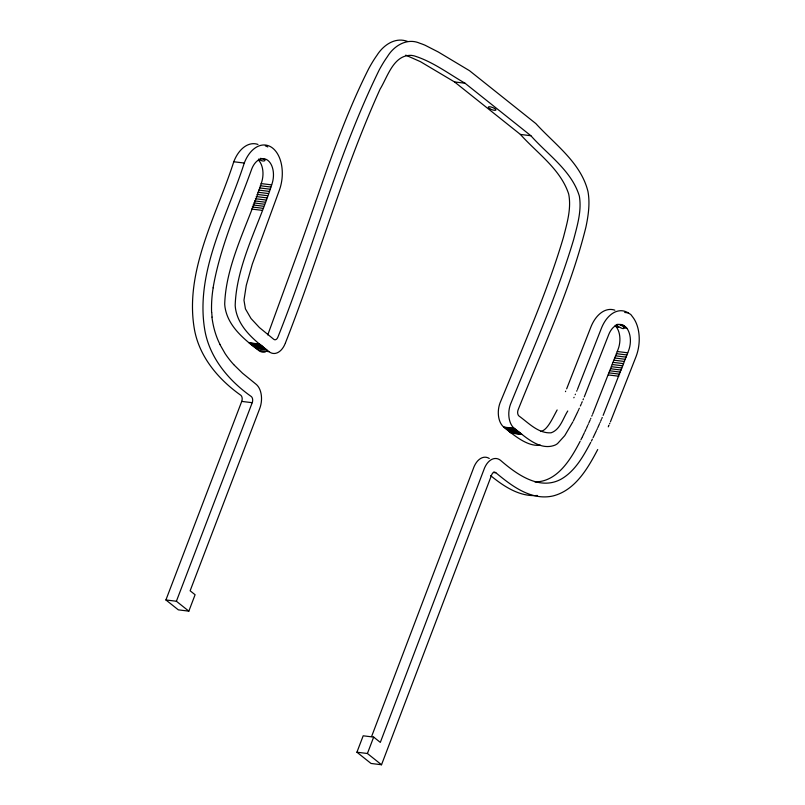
<?xml version="1.0" encoding="UTF-8"?>
<svg xmlns="http://www.w3.org/2000/svg" width="805" height="805" viewBox="0 0 805 805"><rect width="100%" height="100%" fill="white"/><g stroke="black" fill="none" stroke-linecap="round" stroke-linejoin="round"><path stroke-width="1.21" d="M213.104 287.808C220.168 246.582 237.656 208.093 251.734 169A18.354 11.652 -83 0 1 267.974 160.477A18.354 11.652 -83 0 1 271.657 184.878C259.452 224.062 236.439 264.322 235.191 305.417A27.38 17.378 -83 0 0 235.231 306.011L235.392 307.611A25.74 16.341 -83 0 0 235.543 308.778C238.572 327.726 254.752 340.726 269.091 351.684A18.354 11.652 -83 0 0 284.366 345.375L285.413 342.97M265.278 352.006A18.354 11.652 -83 0 1 258.606 350.396C244.257 339.438 228.077 326.438 225.058 307.49A25.74 16.341 -83 0 1 224.907 306.323L224.746 304.723A27.38 17.378 -83 0 1 224.706 304.129C225.923 263.225 248.946 222.713 261.172 183.59A18.354 11.652 -83 0 0 258.365 159.974M233.702 364.595L242.536 373.228L256.03 384.206A18.354 11.652 -83 0 1 259.643 408.769L190.131 590.779L195.092 594.744L188.833 611.146L178.338 609.858L165.911 599.956L241.731 401.403A4.588 2.908 -83 0 0 240.826 395.265C218.537 379.527 199.499 357.108 194.468 329.617C184.114 271.154 216.726 215.247 233.772 161.755A32.12 20.387 -83 0 1 257.962 144.447M188.833 611.146L176.396 601.244L252.217 402.691A4.588 2.908 -83 0 0 251.321 396.553C228.912 380.765 209.833 358.165 204.883 330.533C194.76 272.191 227.272 216.414 244.267 163.043A32.12 20.387 -83 0 1 272.694 148.14A32.12 20.387 -83 0 1 279.124 190.835L252.307 264.11L246.28 285.342L243.975 300.225L245.434 308.879L250.999 318.498L259.401 327.544L273.801 339.338A4.588 2.908 -83 0 0 277.856 337.225C313.145 248.735 337.225 155.657 379.225 69.934A138.279 87.765 -83 0 1 382.818 63.645A99.055 62.87 -83 0 1 387.436 56.592C393.997 45.704 407.169 37.553 419.898 43.279A144.095 91.458 -83 0 1 425.03 45.211L438.232 51.963L469.496 70.689L535.858 123.588C554.917 144.498 580.908 162.67 587.972 191.53C590.125 203.333 588.364 215.438 585.929 227.06C570.292 290.263 542.168 349.501 518.148 409.755A4.588 2.908 -83 0 0 518.994 416.024C528.462 422.816 538.314 433.664 551.073 432.798C560.22 429.729 563.017 418.338 567.756 410.993M267.763 334.91L298.212 251.371C320.551 190.091 339.257 127.029 368.74 68.646A138.279 87.765 -83 0 1 372.333 62.357A99.055 62.87 -83 0 1 376.951 55.304C383.271 45.221 395.154 36.728 407.501 41.427M285.513 342.709C318.579 258.747 342.87 171.374 380.121 89.063C387.577 76.928 393.454 54.941 411.033 55.354A57.759 36.658 -83 0 1 412.401 55.535L413.227 55.686A75.509 47.928 -83 0 1 414.233 55.897C432.708 61.623 448.466 73.627 465.038 83.237L530.887 135.723C547.752 154.791 571.741 170.72 579.348 196.118C581.834 210.729 577.326 225.4 573.693 239.427C557.13 294.882 533.423 347.871 511.668 401.393L510.481 404.301A18.344 11.642 -83 0 0 514.284 428.361C525.524 436.803 539.984 451.404 555.38 444.964A25.74 16.341 -83 0 0 556.144 444.531L557.161 443.867A27.38 17.378 -83 0 0 557.533 443.595L564.768 435.626L572.878 421.83M493.425 472.354L495.749 472.636A4.669 2.968 -83 0 0 491.684 474.819L381.53 764.75L371.035 763.462L356.917 752.212L363.186 735.8L373.671 737.088L380.322 742.391L484.439 468.258A17.046 10.817 -83 0 1 484.58 467.916L484.872 467.262A18.364 11.662 -83 0 1 500.469 460.289C516.488 474.155 539.602 491.08 561.276 479.076C575.233 470.965 583.373 456.173 590.729 442.388M371.588 736.545L473.954 466.97A17.046 10.817 -83 0 1 474.095 466.628L474.387 465.974A18.364 11.662 -83 0 1 489.279 458.488M381.53 764.75L367.412 753.5L373.671 737.088M616.429 324.838A4.075 0.906 17.8 0 0 616.972 325.552L615.111 325.321L616.338 326.931A18.354 11.652 -83 0 1 618.099 349.35L592.651 414.102M566.65 388.835L590.699 327.514A32.12 20.387 -83 0 1 614.889 310.207M577.437 389.419L601.194 328.802A32.12 20.387 -83 0 1 628.192 312.873L630.828 314.544L632.971 317.371A32.12 20.387 -83 0 1 636.051 356.595L610.421 421.82M584.279 396.905L608.661 334.759A18.354 11.652 -83 0 1 624.086 325.653L626.823 328.219A18.354 11.652 -83 0 1 628.584 350.638L603.136 415.39M576.994 390.485L576.692 391.19M565.684 391.129L565.462 391.653M583.051 399.803L583.464 398.837M591.766 416.175L592.208 415.139M609.818 423.219L609.566 423.822M601.808 418.509L602.251 417.463M575.424 394.168L575.203 394.692M608.962 425.231L608.711 425.835M582.226 401.725L581.613 403.154M590.649 418.781L590.87 418.258M601.355 419.546L600.681 421.116M608.53 426.237L608.268 426.841M590.196 419.828L588.827 422.947M574.086 397.278L573.854 397.791M581.2 404.1L580.365 405.992M600.007 422.675L600.228 422.152M599.544 423.712L597.753 427.737M588.133 424.517L588.364 423.994M579.348 408.266L578.966 409.131M587.7 425.483L586.382 428.381M578.574 409.987L578.181 410.842M597.31 428.703L596.877 429.669M577.789 411.697L573.391 420.824M585.939 429.347L584.822 431.762M596.425 430.635L593.104 437.648M584.36 432.728L582.377 436.853M557.14 409.956C552.24 418.842 547.309 430.383 540.578 431.51M582.136 437.346L580.908 439.792M592.379 439.127L591.403 441.08M597.713 449.532C587.751 468.45 575.334 490.185 553.105 495.93C531.209 500.931 511.547 485.828 495.82 472.696L493.495 472.404M580.163 441.261C570.665 459.474 557.281 481.903 534.963 481.933M540.356 445.165C527.758 446.986 514.174 435.495 503.789 427.083A18.344 11.642 -83 0 1 499.996 403.013L512.705 372.393C530.857 327.806 549.906 283.38 563.49 237.123C567.032 223.196 571.52 208.555 568.702 194.086C560.612 169.151 537.257 153.282 520.402 134.435L454.553 81.949L420.431 61.663L405.74 55.143M537.378 495.478C519.597 496.977 503.779 486.361 490.637 475.634M454.553 81.949L465.038 83.237M520.402 134.435L530.887 135.723M233.772 161.755L244.267 163.043M261.172 183.59L271.657 184.878M260.337 185.754L270.832 187.042M259.512 187.917L270.007 189.205M258.687 190.081L269.182 191.369M257.862 192.244L268.357 193.532M257.037 194.407L267.532 195.696M256.221 196.561L266.707 197.849M255.396 198.724L265.881 200.012M254.571 200.888L265.066 202.176M253.796 202.92L264.281 204.208M253.022 204.963L263.517 206.251M252.257 206.996L262.742 208.294M251.482 209.038L261.967 210.326M624.69 312.451L628.192 312.873M624.086 325.653L620.605 325.23A4.075 0.906 17.8 0 1 623.191 326.317M625.596 326.609L623.362 326.548A4.206 1.781 29.5 0 1 623.905 327.866L626.823 328.219M616.338 326.931L618.663 327.222A4.206 1.781 29.5 0 1 617.143 325.804M617.264 351.513L627.759 352.801M616.439 353.677L626.934 354.965M615.614 355.85L626.099 357.138M614.789 358.014L625.274 359.302M613.953 360.187L624.438 361.475M613.128 362.361L623.613 363.649M612.293 364.534L622.778 365.822M611.458 366.698L621.943 367.986M610.673 368.76L621.158 370.048M609.878 370.813L620.373 372.101M609.093 372.866L619.578 374.154M608.298 374.929L618.783 376.217M249.077 342.779L259.562 344.067M249.429 343.071L259.914 344.359M249.781 343.353L260.277 344.641M250.144 343.644L260.629 344.932M250.496 343.926L260.991 345.214M250.858 344.218L261.343 345.506M251.21 344.5L261.706 345.788M251.573 344.792L262.058 346.08M251.935 345.073L262.42 346.361M252.659 345.657L263.144 346.945M253.384 346.241L263.879 347.529M254.118 346.824L264.614 348.112M254.863 347.408L265.348 348.696M255.598 348.002L266.093 349.29M256.342 348.585L266.827 349.873M258.606 350.396L269.091 351.684M503.789 427.083L514.284 428.371M504.141 427.354L514.626 428.642M504.876 427.948L515.371 429.236M505.621 428.542L516.106 429.83M506.355 429.125L516.85 430.413M507.09 429.709L517.585 430.997M507.824 430.293L518.309 431.581M508.549 430.876L519.034 432.164M508.911 431.158L519.396 432.446M509.263 431.44L519.758 432.728M509.625 431.732L520.111 433.02M509.988 432.013L520.473 433.301M510.34 432.295L520.835 433.583M510.702 432.577L521.187 433.865M511.064 432.859L521.549 434.147M511.417 433.14L521.902 434.428M241.731 401.403L252.217 402.691M165.911 599.956L176.396 601.244M356.917 752.212L367.412 753.5M260.387 158.344C269.222 159.521 263.517 163.324 258.757 158.988M219.886 344.439L225.138 353.637A131.255 83.318 -83 0 0 233.712 364.564M212.087 317.049L211.715 312.4M219.966 344.339A72.279 45.875 -83 0 1 211.936 317.12M211.604 312.431A78.96 50.111 -83 0 1 213.174 287.828M616.831 324.496A4.045 1.238 17.7 0 1 620.715 324.918M623.684 327.766A4.005 1.127 31.7 0 1 622.728 328.541A4.005 1.127 31.7 0 1 619.246 326.9M265.318 145.826A4.055 0.664 24.8 0 1 267.773 146.953M489.661 108.625A4.055 1.137 20.9 0 0 495.86 110.054A4.055 1.137 20.9 0 0 490.778 106.944A4.055 1.137 20.9 0 0 489.661 108.625"/></g></svg>
